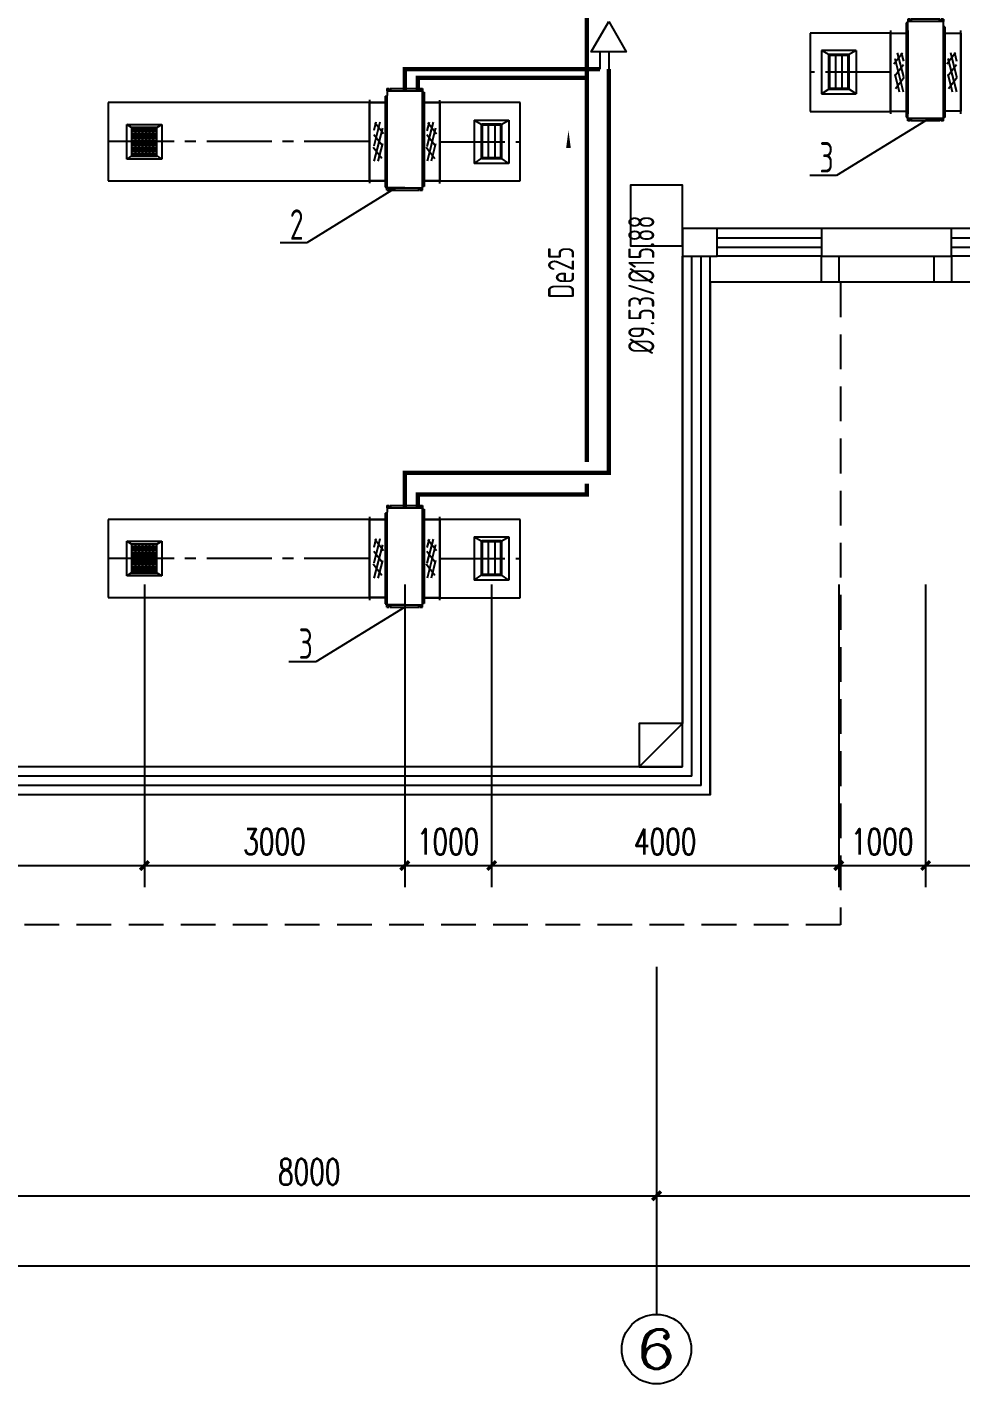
# Model space of a CAD drawing. Extents: x 1738143 to 1822243, y -608375 to -303375.
# Drawn here: x 1782482 to 1793238, y -473947 to -458325 of the extents above; entities that cross this region are included whole.
import ezdxf
from ezdxf.enums import TextEntityAlignment as Align

# ---------------------------------------------------------------- set-up
doc = ezdxf.new("R2010")
doc.units = 0
doc.header["$LTSCALE"] = 1000
doc.header["$MEASUREMENT"] = 0
doc.linetypes.add('_DASH', pattern=[0.6, 0.4, -0.2])
doc.linetypes.add('CENTER2', pattern=[1.125, 0.75, -0.125, 0.125, -0.125])
for name, color, linetype in [('AXIS', 3, 'Continuous'), ('AXIS_TEXT', 7, 'Continuous'), ('COLUMN', 9, 'Continuous'), ('CURTWALL', 4, 'Continuous'), ('DIM-空冷凝水', 3, 'Continuous'), ('DUCT-排风风口', 7, 'Continuous'), ('DUCT-送风中心线', 5, 'CENTER2'), ('DUCT-送风法兰', 2, 'Continuous'), ('DUCT-送风管', 4, 'Continuous'), ('DUCT-送风管端线', 2, 'Continuous'), ('DUCT-送风阀门', 7, 'Continuous'), ('PIPE-空冷凝水', 150, 'CENTER2'), ('PUB_DIM', 3, 'Continuous'), ('TH_DIM', 3, 'Continuous'), ('TH_TEXT', 7, 'Continuous'), ('VRV-EQUIP', 7, 'Continuous'), ('VRV-PIPE', 1, 'Continuous'), ('VRV-配件', 1, 'Continuous'), ('WALL', 9, 'Continuous'), ('WINDOW', 4, 'Continuous'), ('采暖', 7, 'Continuous')]:
    doc.layers.add(name, color=color, linetype=linetype)
doc.styles.add('_TCH_AXIS', font='COMPLEX', dxfattribs={"bigfont": 'GBCBIG'})
doc.styles.add('_TCH_DIM_T3', font='SIMPLEX', dxfattribs={"width": 0.705882, "bigfont": 'GBCBIG'})
doc.styles.add('COMPLEX', font='COMPLEX')
doc.styles.add('TSSD_Rein', font='Tssdeng.shx', dxfattribs={"width": 0.7, "bigfont": 'hztxt.shx'})
doc.dimstyles.new('_TCH_ARCH&&100', dxfattribs={"dimtxt": 297.5, "dimasz": 100, "dimexe": 250, "dimexo": 300, "dimgap": 126.25, "dimtad": 1, "dimdec": 0, "dimzin": 0, "dimdsep": 46, "dimtxsty": '_TCH_DIM_T3', "dimblk": 'ARCHTICK', "dimcen": 0.09, "dimclrt": 7, "dimazin": 2, "dimtfac": 1, "dimtdec": 0, "dimtix": 1, "dimtmove": 2, "dimatfit": 3, "dimfxl": 30, "dimtolj": 1, "dimtzin": 0, "dimarcsym": 0})

# ---------------------------------------------------------------- blocks, each defined once
blk = doc.blocks.new('_ArchTick')
at = {"color": 0, "linetype": 'ByBlock', "const_width": 0.4}
blk.add_lwpolyline([(-0.5, -0.5), (0.5, 0.5)], dxfattribs=at)
blk = doc.blocks.new('*D88')
at = {"layer": 'Defpoints', "color": 0, "transparency": 16777216}
for p in [(-8300, -6861), (-300, -6861), (-300, -7878)]:
    blk.add_point(p, dxfattribs=at)
at = {"layer": 'PUB_DIM', "color": 0, "lineweight": -2, "transparency": 16777216}
for p, q in [((-8300, -7161), (-8300, -8128)), ((-300, -7161), (-300, -8128)), ((-8300, -7878), (-300, -7878))]:
    blk.add_line(p, q, dxfattribs=at)
at = {"layer": 'PUB_DIM', "color": 0, "lineweight": -2, "transparency": 16777216, "xscale": 100, "yscale": 100, "zscale": 100, "rotation": 180}
blk.add_blockref('_ArchTick', (-8300, -7878), dxfattribs=at)
at = {"layer": 'PUB_DIM', "color": 0, "lineweight": -2, "transparency": 16777216, "xscale": 100, "yscale": 100, "zscale": 100}
blk.add_blockref('_ArchTick', (-300, -7878), dxfattribs=at)
at = {"layer": 'PUB_DIM', "color": 7, "transparency": 16777216, "insert": (-4300, -7603), "char_height": 297.5, "attachment_point": 5, "style": '_TCH_DIM_T3'}
blk.add_mtext('\\A1;8000', dxfattribs=at)
blk = doc.blocks.new('*D89')
at = {"layer": 'Defpoints', "color": 0, "transparency": 16777216}
for p in [(-300, -6861), (7700, -6861), (7700, -7878)]:
    blk.add_point(p, dxfattribs=at)
at = {"layer": 'PUB_DIM', "color": 0, "lineweight": -2, "transparency": 16777216}
for p, q in [((-300, -7161), (-300, -8128)), ((7700, -7161), (7700, -8128)), ((-300, -7878), (7700, -7878))]:
    blk.add_line(p, q, dxfattribs=at)
at = {"layer": 'PUB_DIM', "color": 0, "lineweight": -2, "transparency": 16777216, "xscale": 100, "yscale": 100, "zscale": 100, "rotation": 180}
blk.add_blockref('_ArchTick', (-300, -7878), dxfattribs=at)
at = {"layer": 'PUB_DIM', "color": 0, "lineweight": -2, "transparency": 16777216, "xscale": 100, "yscale": 100, "zscale": 100}
blk.add_blockref('_ArchTick', (7700, -7878), dxfattribs=at)
at = {"layer": 'PUB_DIM', "color": 7, "transparency": 16777216, "insert": (3700, -7603), "char_height": 297.5, "attachment_point": 5, "style": '_TCH_DIM_T3'}
blk.add_mtext('\\A1;8000', dxfattribs=at)
blk = doc.blocks.new('*D92')
at = {"layer": 'Defpoints', "color": 0, "transparency": 16777216}
for p in [(-40720, -7643), (16120, -7643), (16120, -8685)]:
    blk.add_point(p, dxfattribs=at)
at = {"layer": 'PUB_DIM', "color": 0, "lineweight": -2, "transparency": 16777216}
for p, q in [((-40720, -7943), (-40720, -8935)), ((16120, -7943), (16120, -8935)), ((-40720, -8685), (16120, -8685))]:
    blk.add_line(p, q, dxfattribs=at)
at = {"layer": 'PUB_DIM', "color": 0, "lineweight": -2, "transparency": 16777216, "xscale": 100, "yscale": 100, "zscale": 100, "rotation": 180}
blk.add_blockref('_ArchTick', (-40720, -8685), dxfattribs=at)
at = {"layer": 'PUB_DIM', "color": 0, "lineweight": -2, "transparency": 16777216, "xscale": 100, "yscale": 100, "zscale": 100}
blk.add_blockref('_ArchTick', (16120, -8685), dxfattribs=at)
at = {"layer": 'PUB_DIM', "color": 7, "transparency": 16777216, "insert": (-12300, -8410), "char_height": 297.5, "attachment_point": 5, "style": '_TCH_DIM_T3'}
blk.add_mtext('\\A1;56840', dxfattribs=at)
blk = doc.blocks.new('*D235')
at = {"layer": 'Defpoints', "color": 0, "transparency": 16777216}
for p in [(-8300, -6861), (-300, -6861), (-300, -7878)]:
    blk.add_point(p, dxfattribs=at)
at = {"layer": 'PUB_DIM', "color": 0, "lineweight": -2, "transparency": 16777216}
for p, q in [((-8300, -7161), (-8300, -8128)), ((-300, -7161), (-300, -8128)), ((-8300, -7878), (-300, -7878))]:
    blk.add_line(p, q, dxfattribs=at)
at = {"layer": 'PUB_DIM', "color": 0, "lineweight": -2, "transparency": 16777216, "xscale": 100, "yscale": 100, "zscale": 100, "rotation": 180}
blk.add_blockref('_ArchTick', (-8300, -7878), dxfattribs=at)
at = {"layer": 'PUB_DIM', "color": 0, "lineweight": -2, "transparency": 16777216, "xscale": 100, "yscale": 100, "zscale": 100}
blk.add_blockref('_ArchTick', (-300, -7878), dxfattribs=at)
at = {"layer": 'PUB_DIM', "color": 7, "transparency": 16777216, "insert": (-4300, -7603), "char_height": 297.5, "attachment_point": 5, "style": '_TCH_DIM_T3'}
blk.add_mtext('\\A1;8000', dxfattribs=at)
blk = doc.blocks.new('*D236')
at = {"layer": 'Defpoints', "color": 0, "transparency": 16777216}
for p in [(-300, -6861), (7700, -6861), (7700, -7878)]:
    blk.add_point(p, dxfattribs=at)
at = {"layer": 'PUB_DIM', "color": 0, "lineweight": -2, "transparency": 16777216}
for p, q in [((-300, -7161), (-300, -8128)), ((7700, -7161), (7700, -8128)), ((-300, -7878), (7700, -7878))]:
    blk.add_line(p, q, dxfattribs=at)
at = {"layer": 'PUB_DIM', "color": 0, "lineweight": -2, "transparency": 16777216, "xscale": 100, "yscale": 100, "zscale": 100, "rotation": 180}
blk.add_blockref('_ArchTick', (-300, -7878), dxfattribs=at)
at = {"layer": 'PUB_DIM', "color": 0, "lineweight": -2, "transparency": 16777216, "xscale": 100, "yscale": 100, "zscale": 100}
blk.add_blockref('_ArchTick', (7700, -7878), dxfattribs=at)
at = {"layer": 'PUB_DIM', "color": 7, "transparency": 16777216, "insert": (3700, -7603), "char_height": 297.5, "attachment_point": 5, "style": '_TCH_DIM_T3'}
blk.add_mtext('\\A1;8000', dxfattribs=at)
blk = doc.blocks.new('*D239')
at = {"layer": 'Defpoints', "color": 0, "transparency": 16777216}
for p in [(-40720, -7643), (16120, -7643), (16120, -8685)]:
    blk.add_point(p, dxfattribs=at)
at = {"layer": 'PUB_DIM', "color": 0, "lineweight": -2, "transparency": 16777216}
for p, q in [((-40720, -7943), (-40720, -8935)), ((16120, -7943), (16120, -8935)), ((-40720, -8685), (16120, -8685))]:
    blk.add_line(p, q, dxfattribs=at)
at = {"layer": 'PUB_DIM', "color": 0, "lineweight": -2, "transparency": 16777216, "xscale": 100, "yscale": 100, "zscale": 100, "rotation": 180}
blk.add_blockref('_ArchTick', (-40720, -8685), dxfattribs=at)
at = {"layer": 'PUB_DIM', "color": 0, "lineweight": -2, "transparency": 16777216, "xscale": 100, "yscale": 100, "zscale": 100}
blk.add_blockref('_ArchTick', (16120, -8685), dxfattribs=at)
at = {"layer": 'PUB_DIM', "color": 7, "transparency": 16777216, "insert": (-12300, -8410), "char_height": 297.5, "attachment_point": 5, "style": '_TCH_DIM_T3'}
blk.add_mtext('\\A1;56840', dxfattribs=at)
blk = doc.blocks.new('*D382')
at = {"layer": 'Defpoints', "color": 0, "transparency": 16777216}
for p in [(-8300, -6861), (-300, -6861), (-300, -7878)]:
    blk.add_point(p, dxfattribs=at)
at = {"layer": 'PUB_DIM', "color": 0, "lineweight": -2, "transparency": 16777216}
for p, q in [((-8300, -7161), (-8300, -8128)), ((-300, -7161), (-300, -8128)), ((-8300, -7878), (-300, -7878))]:
    blk.add_line(p, q, dxfattribs=at)
at = {"layer": 'PUB_DIM', "color": 0, "lineweight": -2, "transparency": 16777216, "xscale": 100, "yscale": 100, "zscale": 100, "rotation": 180}
blk.add_blockref('_ArchTick', (-8300, -7878), dxfattribs=at)
at = {"layer": 'PUB_DIM', "color": 0, "lineweight": -2, "transparency": 16777216, "xscale": 100, "yscale": 100, "zscale": 100}
blk.add_blockref('_ArchTick', (-300, -7878), dxfattribs=at)
at = {"layer": 'PUB_DIM', "color": 7, "transparency": 16777216, "insert": (-4300, -7603), "char_height": 297.5, "attachment_point": 5, "style": '_TCH_DIM_T3'}
blk.add_mtext('\\A1;8000', dxfattribs=at)
blk = doc.blocks.new('*D383')
at = {"layer": 'Defpoints', "color": 0, "transparency": 16777216}
for p in [(-300, -6861), (7700, -6861), (7700, -7878)]:
    blk.add_point(p, dxfattribs=at)
at = {"layer": 'PUB_DIM', "color": 0, "lineweight": -2, "transparency": 16777216}
for p, q in [((-300, -7161), (-300, -8128)), ((7700, -7161), (7700, -8128)), ((-300, -7878), (7700, -7878))]:
    blk.add_line(p, q, dxfattribs=at)
at = {"layer": 'PUB_DIM', "color": 0, "lineweight": -2, "transparency": 16777216, "xscale": 100, "yscale": 100, "zscale": 100, "rotation": 180}
blk.add_blockref('_ArchTick', (-300, -7878), dxfattribs=at)
at = {"layer": 'PUB_DIM', "color": 0, "lineweight": -2, "transparency": 16777216, "xscale": 100, "yscale": 100, "zscale": 100}
blk.add_blockref('_ArchTick', (7700, -7878), dxfattribs=at)
at = {"layer": 'PUB_DIM', "color": 7, "transparency": 16777216, "insert": (3700, -7603), "char_height": 297.5, "attachment_point": 5, "style": '_TCH_DIM_T3'}
blk.add_mtext('\\A1;8000', dxfattribs=at)
blk = doc.blocks.new('*D386')
at = {"layer": 'Defpoints', "color": 0, "transparency": 16777216}
for p in [(-40720, -7643), (16120, -7643), (16120, -8685)]:
    blk.add_point(p, dxfattribs=at)
at = {"layer": 'PUB_DIM', "color": 0, "lineweight": -2, "transparency": 16777216}
for p, q in [((-40720, -7943), (-40720, -8935)), ((16120, -7943), (16120, -8935)), ((-40720, -8685), (16120, -8685))]:
    blk.add_line(p, q, dxfattribs=at)
at = {"layer": 'PUB_DIM', "color": 0, "lineweight": -2, "transparency": 16777216, "xscale": 100, "yscale": 100, "zscale": 100, "rotation": 180}
blk.add_blockref('_ArchTick', (-40720, -8685), dxfattribs=at)
at = {"layer": 'PUB_DIM', "color": 0, "lineweight": -2, "transparency": 16777216, "xscale": 100, "yscale": 100, "zscale": 100}
blk.add_blockref('_ArchTick', (16120, -8685), dxfattribs=at)
at = {"layer": 'PUB_DIM', "color": 7, "transparency": 16777216, "insert": (-12300, -8410), "char_height": 297.5, "attachment_point": 5, "style": '_TCH_DIM_T3'}
blk.add_mtext('\\A1;56840', dxfattribs=at)
blk = doc.blocks.new('_FZHK')
blk.add_lwpolyline([(-0.5, -0.5), (0.5, -0.5), (0.5, 0.5), (-0.5, 0.5)], close=True)
blk = doc.blocks.new('$WINLIB2D$00000001')
at = {"color": 0}
for points in [[(-0.5, 0.5), (-0.5, -0.5)], [(-0.5, 0.5), (0.5, 0.5)], [(0.5, -0.5), (0.5, 0.5)], [(0.5, 0.167), (-0.5, 0.167)], [(0.5, -0.167), (-0.5, -0.167)], [(-0.5, -0.5), (0.5, -0.5)]]:
    blk.add_lwpolyline(points, dxfattribs=at)
blk = doc.blocks.new('*D540')
at = {"layer": 'Defpoints', "color": 0, "transparency": 16777216}
for p in [(-8300, -6861), (-300, -6861), (-300, -7878)]:
    blk.add_point(p, dxfattribs=at)
at = {"layer": 'PUB_DIM', "color": 0, "lineweight": -2, "transparency": 16777216}
for p, q in [((-8300, -7161), (-8300, -8128)), ((-300, -7161), (-300, -8128)), ((-8300, -7878), (-300, -7878))]:
    blk.add_line(p, q, dxfattribs=at)
at = {"layer": 'PUB_DIM', "color": 0, "lineweight": -2, "transparency": 16777216, "xscale": 100, "yscale": 100, "zscale": 100, "rotation": 180}
blk.add_blockref('_ArchTick', (-8300, -7878), dxfattribs=at)
at = {"layer": 'PUB_DIM', "color": 0, "lineweight": -2, "transparency": 16777216, "xscale": 100, "yscale": 100, "zscale": 100}
blk.add_blockref('_ArchTick', (-300, -7878), dxfattribs=at)
at = {"layer": 'PUB_DIM', "color": 7, "transparency": 16777216, "insert": (-4300, -7603), "char_height": 297.5, "attachment_point": 5, "style": '_TCH_DIM_T3'}
blk.add_mtext('\\A1;8000', dxfattribs=at)
blk = doc.blocks.new('*D541')
at = {"layer": 'Defpoints', "color": 0, "transparency": 16777216}
for p in [(-300, -6861), (7700, -6861), (7700, -7878)]:
    blk.add_point(p, dxfattribs=at)
at = {"layer": 'PUB_DIM', "color": 0, "lineweight": -2, "transparency": 16777216}
for p, q in [((-300, -7161), (-300, -8128)), ((7700, -7161), (7700, -8128)), ((-300, -7878), (7700, -7878))]:
    blk.add_line(p, q, dxfattribs=at)
at = {"layer": 'PUB_DIM', "color": 0, "lineweight": -2, "transparency": 16777216, "xscale": 100, "yscale": 100, "zscale": 100, "rotation": 180}
blk.add_blockref('_ArchTick', (-300, -7878), dxfattribs=at)
at = {"layer": 'PUB_DIM', "color": 0, "lineweight": -2, "transparency": 16777216, "xscale": 100, "yscale": 100, "zscale": 100}
blk.add_blockref('_ArchTick', (7700, -7878), dxfattribs=at)
at = {"layer": 'PUB_DIM', "color": 7, "transparency": 16777216, "insert": (3700, -7603), "char_height": 297.5, "attachment_point": 5, "style": '_TCH_DIM_T3'}
blk.add_mtext('\\A1;8000', dxfattribs=at)
blk = doc.blocks.new('*D544')
at = {"layer": 'Defpoints', "color": 0, "transparency": 16777216}
for p in [(-40720, -7643), (16120, -7643), (16120, -8685)]:
    blk.add_point(p, dxfattribs=at)
at = {"layer": 'PUB_DIM', "color": 0, "lineweight": -2, "transparency": 16777216}
for p, q in [((-40720, -7943), (-40720, -8935)), ((16120, -7943), (16120, -8935)), ((-40720, -8685), (16120, -8685))]:
    blk.add_line(p, q, dxfattribs=at)
at = {"layer": 'PUB_DIM', "color": 0, "lineweight": -2, "transparency": 16777216, "xscale": 100, "yscale": 100, "zscale": 100, "rotation": 180}
blk.add_blockref('_ArchTick', (-40720, -8685), dxfattribs=at)
at = {"layer": 'PUB_DIM', "color": 0, "lineweight": -2, "transparency": 16777216, "xscale": 100, "yscale": 100, "zscale": 100}
blk.add_blockref('_ArchTick', (16120, -8685), dxfattribs=at)
at = {"layer": 'PUB_DIM', "color": 7, "transparency": 16777216, "insert": (-12300, -8410), "char_height": 297.5, "attachment_point": 5, "style": '_TCH_DIM_T3'}
blk.add_mtext('\\A1;56840', dxfattribs=at)
blk = doc.blocks.new('_AXISO')
blk.add_circle((0, 0), 0.5)
at = {"layer": 'AXIS_TEXT', "style": 'COMPLEX', "width": 1.041667}
blk.add_attdef('A', text='', height=0.56, dxfattribs=at).set_placement((-0.25, -0.28), (0.25, -0.28), align=Align.FIT)
blk = doc.blocks.new('*D814')
at = {"layer": 'Defpoints', "color": 0, "transparency": 16777216}
for p in [(1779832, -464443), (1783832, -464443), (1783832, -467979)]:
    blk.add_point(p, dxfattribs=at)
at = {"layer": 'TH_DIM', "color": 0, "lineweight": -2, "transparency": 16777216}
for p, q in [((1779832, -464743), (1779832, -468229)), ((1783832, -464743), (1783832, -468229)), ((1779832, -467979), (1783832, -467979))]:
    blk.add_line(p, q, dxfattribs=at)
at = {"layer": 'TH_DIM', "color": 0, "lineweight": -2, "transparency": 16777216, "xscale": 100, "yscale": 100, "zscale": 100, "rotation": 180}
blk.add_blockref('_ArchTick', (1779832, -467979), dxfattribs=at)
at = {"layer": 'TH_DIM', "color": 0, "lineweight": -2, "transparency": 16777216, "xscale": 100, "yscale": 100, "zscale": 100}
blk.add_blockref('_ArchTick', (1783832, -467979), dxfattribs=at)
at = {"layer": 'TH_DIM', "color": 7, "transparency": 16777216, "insert": (1781832, -467704), "char_height": 297.5, "attachment_point": 5, "style": '_TCH_DIM_T3'}
blk.add_mtext('\\A1;4000', dxfattribs=at)
blk = doc.blocks.new('*D815')
at = {"layer": 'Defpoints', "color": 0, "transparency": 16777216}
for p in [(1783832, -464443), (1786831, -464443), (1786831, -467979)]:
    blk.add_point(p, dxfattribs=at)
at = {"layer": 'TH_DIM', "color": 0, "lineweight": -2, "transparency": 16777216}
for p, q in [((1783832, -464743), (1783832, -468229)), ((1786831, -464743), (1786831, -468229)), ((1783832, -467979), (1786831, -467979))]:
    blk.add_line(p, q, dxfattribs=at)
at = {"layer": 'TH_DIM', "color": 0, "lineweight": -2, "transparency": 16777216, "xscale": 100, "yscale": 100, "zscale": 100, "rotation": 180}
blk.add_blockref('_ArchTick', (1783832, -467979), dxfattribs=at)
at = {"layer": 'TH_DIM', "color": 0, "lineweight": -2, "transparency": 16777216, "xscale": 100, "yscale": 100, "zscale": 100}
blk.add_blockref('_ArchTick', (1786831, -467979), dxfattribs=at)
at = {"layer": 'TH_DIM', "color": 7, "transparency": 16777216, "insert": (1785331, -467704), "char_height": 297.5, "attachment_point": 5, "style": '_TCH_DIM_T3'}
blk.add_mtext('\\A1;3000', dxfattribs=at)
blk = doc.blocks.new('*D816')
at = {"layer": 'Defpoints', "color": 0, "transparency": 16777216}
for p in [(1786831, -464443), (1787832, -464443), (1787832, -467979)]:
    blk.add_point(p, dxfattribs=at)
at = {"layer": 'TH_DIM', "color": 0, "lineweight": -2, "transparency": 16777216}
for p, q in [((1786831, -464743), (1786831, -468229)), ((1787832, -464743), (1787832, -468229)), ((1786831, -467979), (1787832, -467979))]:
    blk.add_line(p, q, dxfattribs=at)
at = {"layer": 'TH_DIM', "color": 0, "lineweight": -2, "transparency": 16777216, "xscale": 100, "yscale": 100, "zscale": 100, "rotation": 180}
blk.add_blockref('_ArchTick', (1786831, -467979), dxfattribs=at)
at = {"layer": 'TH_DIM', "color": 0, "lineweight": -2, "transparency": 16777216, "xscale": 100, "yscale": 100, "zscale": 100}
blk.add_blockref('_ArchTick', (1787832, -467979), dxfattribs=at)
at = {"layer": 'TH_DIM', "color": 7, "transparency": 16777216, "insert": (1787331, -467704), "char_height": 297.5, "attachment_point": 5, "style": '_TCH_DIM_T3'}
blk.add_mtext('\\A1;1000', dxfattribs=at)
blk = doc.blocks.new('*D817')
at = {"layer": 'Defpoints', "color": 0, "transparency": 16777216}
for p in [(1787832, -464443), (1791832, -464443), (1791832, -467979)]:
    blk.add_point(p, dxfattribs=at)
at = {"layer": 'TH_DIM', "color": 0, "lineweight": -2, "transparency": 16777216}
for p, q in [((1787832, -464743), (1787832, -468229)), ((1791832, -464743), (1791832, -468229)), ((1787832, -467979), (1791832, -467979))]:
    blk.add_line(p, q, dxfattribs=at)
at = {"layer": 'TH_DIM', "color": 0, "lineweight": -2, "transparency": 16777216, "xscale": 100, "yscale": 100, "zscale": 100, "rotation": 180}
blk.add_blockref('_ArchTick', (1787832, -467979), dxfattribs=at)
at = {"layer": 'TH_DIM', "color": 0, "lineweight": -2, "transparency": 16777216, "xscale": 100, "yscale": 100, "zscale": 100}
blk.add_blockref('_ArchTick', (1791832, -467979), dxfattribs=at)
at = {"layer": 'TH_DIM', "color": 7, "transparency": 16777216, "insert": (1789832, -467704), "char_height": 297.5, "attachment_point": 5, "style": '_TCH_DIM_T3'}
blk.add_mtext('\\A1;4000', dxfattribs=at)
blk = doc.blocks.new('*D818')
at = {"layer": 'Defpoints', "color": 0, "transparency": 16777216}
for p in [(1791832, -464443), (1792832, -464443), (1792832, -467979)]:
    blk.add_point(p, dxfattribs=at)
at = {"layer": 'TH_DIM', "color": 0, "lineweight": -2, "transparency": 16777216}
for p, q in [((1791832, -464743), (1791832, -468229)), ((1792832, -464743), (1792832, -468229)), ((1791832, -467979), (1792832, -467979))]:
    blk.add_line(p, q, dxfattribs=at)
at = {"layer": 'TH_DIM', "color": 0, "lineweight": -2, "transparency": 16777216, "xscale": 100, "yscale": 100, "zscale": 100, "rotation": 180}
blk.add_blockref('_ArchTick', (1791832, -467979), dxfattribs=at)
at = {"layer": 'TH_DIM', "color": 0, "lineweight": -2, "transparency": 16777216, "xscale": 100, "yscale": 100, "zscale": 100}
blk.add_blockref('_ArchTick', (1792832, -467979), dxfattribs=at)
at = {"layer": 'TH_DIM', "color": 7, "transparency": 16777216, "insert": (1792332, -467704), "char_height": 297.5, "attachment_point": 5, "style": '_TCH_DIM_T3'}
blk.add_mtext('\\A1;1000', dxfattribs=at)
blk = doc.blocks.new('*D819')
at = {"layer": 'Defpoints', "color": 0, "transparency": 16777216}
for p in [(1792832, -464443), (1795832, -464443), (1795832, -467979)]:
    blk.add_point(p, dxfattribs=at)
at = {"layer": 'TH_DIM', "color": 0, "lineweight": -2, "transparency": 16777216}
for p, q in [((1792832, -464743), (1792832, -468229)), ((1795832, -464743), (1795832, -468229)), ((1792832, -467979), (1795832, -467979))]:
    blk.add_line(p, q, dxfattribs=at)
at = {"layer": 'TH_DIM', "color": 0, "lineweight": -2, "transparency": 16777216, "xscale": 100, "yscale": 100, "zscale": 100, "rotation": 180}
blk.add_blockref('_ArchTick', (1792832, -467979), dxfattribs=at)
at = {"layer": 'TH_DIM', "color": 0, "lineweight": -2, "transparency": 16777216, "xscale": 100, "yscale": 100, "zscale": 100}
blk.add_blockref('_ArchTick', (1795832, -467979), dxfattribs=at)
at = {"layer": 'TH_DIM', "color": 7, "transparency": 16777216, "insert": (1794332, -467704), "char_height": 297.5, "attachment_point": 5, "style": '_TCH_DIM_T3'}
blk.add_mtext('\\A1;3000', dxfattribs=at)
blk = doc.blocks.new('$风口$00000108')
for p, q in [((-250, 135), (-190, 75)), ((-250, -135), (-250, 135)), ((250, 135), (200, 75)), ((250, 135), (250, -135)), ((200, 25), (-190, 25)), ((-250, -135), (-190, -75)), ((200, -25), (-190, -25)), ((200, -75), (250, -135)), ((250, -135), (-250, -135))]:
    blk.add_line(p, q)
at = {"linetype": 'Continuous'}
blk.add_line((250, 135), (-250, 135), dxfattribs=at)
at = {"lineweight": 40}
for p, q in [((-190, 75), (200, 75)), ((-190, -75), (-190, 75)), ((200, 75), (200, -75)), ((-190, -75), (200, -75))]:
    blk.add_line(p, q, dxfattribs=at)
blk = doc.blocks.new('$风口$00000138')
for p, q in [((-195, 130), (195, 130)), ((-195, -130), (-195, 130)), ((-160, 95), (-195, 130)), ((160, 95), (195, 130)), ((195, 130), (195, -130)), ((160, 95), (-160, 95)), ((160, -95), (160, 95)), ((-160, -95), (-195, -130)), ((-160, -95), (160, -95)), ((160, -95), (195, -130)), ((195, -130), (-195, -130))]:
    blk.add_line(p, q)
at = {"lineweight": 40}
blk.add_line((-160, 95), (-160, -95), dxfattribs=at)
at = {"lineweight": -3}
for p, q in [((-140, 68.5), (-160, 68.5)), ((-160, 64), (-140, 64)), ((-140, 42), (-160, 42)), ((-160, 37.5), (-140, 37.5)), ((-140, 15.5), (-160, 15.5)), ((-160, 11), (-140, 11)), ((-140, -95), (-140, 95)), ((-135, 95), (-135, -95)), ((-115, 68.5), (-135, 68.5)), ((-135, 64), (-115, 64)), ((-115, 42), (-135, 42)), ((-135, 37.5), (-115, 37.5)), ((-115, 15.5), (-135, 15.5)), ((-135, 11), (-115, 11)), ((-115, -95), (-115, 95)), ((-110, 95), (-110, -95)), ((-90, 68.5), (-110, 68.5)), ((-110, 64), (-90, 64)), ((-90, 42), (-110, 42)), ((-110, 37.5), (-90, 37.5)), ((-90, 15.5), (-110, 15.5)), ((-110, 11), (-90, 11)), ((-90, -95), (-90, 95)), ((-85, 95), (-85, -95)), ((-65, 68.5), (-85, 68.5)), ((-85, 64), (-65, 64)), ((-65, 42), (-85, 42)), ((-85, 37.5), (-65, 37.5)), ((-65, 15.5), (-85, 15.5)), ((-85, 11), (-65, 11)), ((-65, -95), (-65, 95)), ((-60, 95), (-60, -95)), ((-40, 68.5), (-60, 68.5)), ((-60, 64), (-40, 64)), ((-40, 42), (-60, 42)), ((-60, 37.5), (-40, 37.5)), ((-40, 15.5), (-60, 15.5)), ((-60, 11), (-40, 11)), ((-40, -95), (-40, 95)), ((-35, 95), (-35, -95)), ((-15, 68.5), (-35, 68.5)), ((-35, 64), (-15, 64)), ((-15, 42), (-35, 42)), ((-35, 37.5), (-15, 37.5)), ((-15, 15.5), (-35, 15.5)), ((-35, 11), (-15, 11)), ((-15, -95), (-15, 95)), ((-10, 95), (-10, -95)), ((10, 68.5), (-10, 68.5)), ((-10, 64), (10, 64)), ((10, 42), (-10, 42)), ((-10, 37.5), (10, 37.5)), ((10, 15.5), (-10, 15.5)), ((-10, 11), (10, 11)), ((10, -95), (10, 95)), ((15, 95), (15, -95)), ((35, 68.5), (15, 68.5)), ((15, 64), (35, 64)), ((35, 42), (15, 42)), ((15, 37.5), (35, 37.5)), ((35, 15.5), (15, 15.5)), ((15, 11), (35, 11)), ((35, -95), (35, 95)), ((40, 95), (40, -95)), ((60, 68.5), (40, 68.5)), ((40, 64), (60, 64)), ((60, 42), (40, 42)), ((40, 37.5), (60, 37.5)), ((60, 15.5), (40, 15.5)), ((40, 11), (60, 11)), ((60, -95), (60, 95)), ((65, 95), (65, -95)), ((85, 68.5), (65, 68.5)), ((65, 64), (85, 64)), ((85, 42), (65, 42)), ((65, 37.5), (85, 37.5)), ((85, 15.5), (65, 15.5)), ((65, 11), (85, 11)), ((85, -95), (85, 95)), ((90, 95), (90, -95)), ((110, 68.5), (90, 68.5)), ((90, 64), (110, 64)), ((110, 42), (90, 42)), ((90, 37.5), (110, 37.5)), ((110, 15.5), (90, 15.5)), ((90, 11), (110, 11)), ((110, -95), (110, 95)), ((115, 95), (115, -95)), ((135, 68.5), (115, 68.5)), ((115, 64), (135, 64)), ((135, 42), (115, 42)), ((115, 37.5), (135, 37.5)), ((135, 15.5), (115, 15.5)), ((115, 11), (135, 11)), ((135, -95), (135, 95)), ((140, 95), (140, -95)), ((160, 68.5), (140, 68.5)), ((140, 64), (160, 64)), ((160, 42), (140, 42)), ((140, 37.5), (160, 37.5)), ((160, 15.5), (140, 15.5)), ((140, 11), (160, 11)), ((-140, -11), (-160, -11)), ((-160, -15.5), (-140, -15.5)), ((-140, -37.5), (-160, -37.5)), ((-160, -42), (-140, -42)), ((-140, -64), (-160, -64)), ((-160, -68.5), (-140, -68.5)), ((-115, -11), (-135, -11)), ((-135, -15.5), (-115, -15.5)), ((-115, -37.5), (-135, -37.5)), ((-135, -42), (-115, -42)), ((-115, -64), (-135, -64)), ((-135, -68.5), (-115, -68.5)), ((-90, -11), (-110, -11)), ((-110, -15.5), (-90, -15.5)), ((-90, -37.5), (-110, -37.5)), ((-110, -42), (-90, -42)), ((-90, -64), (-110, -64)), ((-110, -68.5), (-90, -68.5)), ((-65, -11), (-85, -11)), ((-85, -15.5), (-65, -15.5)), ((-65, -37.5), (-85, -37.5)), ((-85, -42), (-65, -42)), ((-65, -64), (-85, -64)), ((-85, -68.5), (-65, -68.5)), ((-40, -11), (-60, -11)), ((-60, -15.5), (-40, -15.5)), ((-40, -37.5), (-60, -37.5)), ((-60, -42), (-40, -42)), ((-40, -64), (-60, -64)), ((-60, -68.5), (-40, -68.5)), ((-15, -11), (-35, -11)), ((-35, -15.5), (-15, -15.5)), ((-15, -37.5), (-35, -37.5)), ((-35, -42), (-15, -42)), ((-15, -64), (-35, -64)), ((-35, -68.5), (-15, -68.5)), ((10, -11), (-10, -11)), ((-10, -15.5), (10, -15.5)), ((10, -37.5), (-10, -37.5)), ((-10, -42), (10, -42)), ((10, -64), (-10, -64)), ((-10, -68.5), (10, -68.5)), ((35, -11), (15, -11)), ((15, -15.5), (35, -15.5)), ((35, -37.5), (15, -37.5)), ((15, -42), (35, -42)), ((35, -64), (15, -64)), ((15, -68.5), (35, -68.5)), ((60, -11), (40, -11)), ((40, -15.5), (60, -15.5)), ((60, -37.5), (40, -37.5)), ((40, -42), (60, -42)), ((60, -64), (40, -64)), ((40, -68.5), (60, -68.5)), ((85, -11), (65, -11)), ((65, -15.5), (85, -15.5)), ((85, -37.5), (65, -37.5)), ((65, -42), (85, -42)), ((85, -64), (65, -64)), ((65, -68.5), (85, -68.5)), ((110, -11), (90, -11)), ((90, -15.5), (110, -15.5)), ((110, -37.5), (90, -37.5)), ((90, -42), (110, -42)), ((110, -64), (90, -64)), ((90, -68.5), (110, -68.5)), ((135, -11), (115, -11)), ((115, -15.5), (135, -15.5)), ((135, -37.5), (115, -37.5)), ((115, -42), (135, -42)), ((135, -64), (115, -64)), ((115, -68.5), (135, -68.5)), ((160, -11), (140, -11)), ((140, -15.5), (160, -15.5)), ((160, -37.5), (140, -37.5)), ((140, -42), (160, -42)), ((160, -64), (140, -64)), ((140, -68.5), (160, -68.5))]:
    blk.add_line(p, q, dxfattribs=at)
blk = doc.blocks.new('$VRV_海信日立$00000013')
for p, q in [((-450, 135), (-430, 135)), ((-450, 135), (-450, 118.25)), ((-443.5, 118.25), (-450, 118.25)), ((-443.5, 111.75), (-450, 111.75)), ((-450, 111.75), (-450, -111.75)), ((-443.5, 118.25), (-443.5, 121.5)), ((-443.5, 108.5), (-443.5, 111.75)), ((-436.5, 121.5), (-436.5, 108.5)), ((-430, 135), (-430, -135)), ((-429.6, 134.6), (-430, 134.6)), ((-430, -0.5), (-430, 134.6)), ((-429.6, 135), (-429.6, 134.6)), ((-429.6, 135), (389, 135)), ((-429, 135.5), (-429, 135)), ((389, 135.5), (-429, 135.5)), ((389, 135), (-429, 135)), ((382, 147.5), (-422, 147.5)), ((-422, 147.5), (-422, 135.5)), ((375, 135.5), (375, 135)), ((382, 147.5), (382, 135.5)), ((389, 135.5), (389, 135)), ((389, 134.6), (389, 135)), ((430, 134.6), (389, 134.6)), ((430, 134.6), (429.6, 134.6)), ((430, 135), (430, -135)), ((450, 135), (430, 135)), ((430, 134.6), (430, -6.5)), ((436.5, 121.5), (436.5, 108.5)), ((443.5, 118.25), (443.5, 121.5)), ((443.5, 118.25), (450, 118.25)), ((443.5, 111.75), (450, 111.75)), ((443.5, 108.5), (443.5, 111.75)), ((450, 135), (450, 118.25)), ((450, 111.75), (450, -111.75)), ((430, -46.617211), (430, -74.743728)), ((430, -84.256272), (430, -135)), ((-443.5, -111.75), (-450, -111.75)), ((-450, -118.25), (-450, -135)), ((-443.5, -118.25), (-450, -118.25)), ((-450, -135), (-430, -135)), ((-443.5, -108.5), (-443.5, -111.75)), ((-443.5, -118.25), (-443.5, -121.5)), ((-436.5, -121.5), (-436.5, -108.5)), ((-430, -134.6), (-429.6, -134.6)), ((-429.6, -134.6), (-429.6, -135)), ((-429.6, -135), (-425, -135)), ((-425, -135), (425.014933, -135)), ((-425, -135.5), (-425, -135)), ((-425, -135.5), (425.014933, -135.5)), ((-418, -147.5), (-418, -135)), ((418, -147.5), (-418, -147.5)), ((418, -135.5), (418, -147.5)), ((425, -135), (425, -135.5)), ((429.6, -135), (425.014933, -135)), ((430, -134.6), (429.6, -134.6)), ((429.6, -134.6), (429.6, -135)), ((450, -135), (430, -135)), ((436.5, -108.5), (436.5, -121.5)), ((443.5, -108.5), (443.5, -111.75)), ((443.5, -111.75), (450, -111.75)), ((443.5, -118.25), (450, -118.25)), ((443.5, -118.25), (443.5, -121.5)), ((450, -118.25), (450, -135))]:
    blk.add_line(p, q)
for centre, start, end in [((-440, 121.5), 90, 180), ((-440, 108.5), 180, 270), ((-440, 121.5), 0, 90), ((-440, 108.5), 270, 0), ((440, 121.5), 90, 180), ((440, 108.5), 180, 270), ((440, 121.5), 0, 90), ((440, 108.5), 270, 0), ((-440, -108.5), 90, 180), ((-440, -121.5), 180, 270), ((-440, -108.5), 0, 90), ((-440, -121.5), 270, 0), ((440, -108.5), 90, 180), ((440, -121.5), 180, 270), ((440, -108.5), 0, 90), ((440, -121.5), 270, 0)]:
    blk.add_arc(centre, 3.5, start, end)
blk = doc.blocks.new('00000589Body')
at = {"color": 0, "linetype": 'ByBlock', "lineweight": -2}
for p, q in [((250, 500), (-250, 500)), ((-250, -500), (-250, 500)), ((250, -500), (250, 500)), ((-250, -500), (250, -500))]:
    blk.add_line(p, q, dxfattribs=at)
at = {"color": 0, "linetype": 'ByBlock'}
for p, q in [((-125, -174), (120, 250)), ((-125, 26), (4, 250)), ((145, 69), (-105, 213)), ((125, -93), (-125, 51)), ((-53, -250), (125, 59)), ((96, -246), (-154, -102)), ((62, -250), (125, -141))]:
    blk.add_line(p, q, dxfattribs=at)
blk = doc.blocks.new('A$C5D18424C')
at = {"color": 4, "linetype": '_DASH'}
blk.add_lwpolyline([(1820, 2640), (1820, -4760), (-42420, -4760), (-42420, 26530), (-24720, 26530)], dxfattribs=at)
for points in [[(320, 2640), (320, -3260), (-40920, -3260), (-40920, 25030), (-24720, 25030)], [(1800, 2940), (1800, 2640), (1600, 2640), (1600, 2940)], [(3100, 2940), (3100, 2640), (2900, 2640), (2900, 2940)], [(15920, 2640), (320, 2640)]]:
    blk.add_lwpolyline(points)
at = {"layer": 'AXIS'}
blk.add_line((-300, -5243.8), (-300, -9243.8), dxfattribs=at)
at = {"layer": 'CURTWALL'}
for p, q in [((0, -2940), (0, 2940)), ((106.7, -3046.6), (106.7, 2940)), ((213.3, -3153.3), (213.3, 2940)), ((320, -3260), (320, 2940)), ((0, -2940), (-40600, -2940)), ((106.7, -3046.6), (-40706.7, -3046.6)), ((320, -3260), (-40920, -3260)), ((213.3, -3153.3), (-40813.3, -3153.3))]:
    blk.add_line(p, q, dxfattribs=at)
at = {"layer": 'WALL'}
for p, q in [((400, 3260), (0, 3260)), ((0, 3260), (0, 2940)), ((400, 2940), (400, 3260)), ((3100, 3260), (1600, 3260)), ((1600, 3260), (1600, 2940)), ((3100, 2940), (3100, 3260)), ((0, 2940), (400, 2940)), ((1600, 2940), (3100, 2940))]:
    blk.add_line(p, q, dxfattribs=at)
at = {"layer": 'AXIS'}
ref = blk.add_blockref('_AXISO', (-300, -9643.8), dxfattribs=dict(at, xscale=800, yscale=800, zscale=800))
ref.add_attrib('A', '6', dxfattribs={"layer": 'AXIS_TEXT', "height": 452.5, "style": '_TCH_AXIS', "width": 1.5}).set_placement((-526.3, -9870.1), (-73.7, -9870.1), align=Align.FIT)
at = {"layer": 'COLUMN', "rotation": 90}
for p, xscale, yscale, zscale in [((-300, 3410), 699.999023350887, 600, 600), ((-250, -2690), 499.999023350887, 500, 500)]:
    blk.add_blockref('_FZHK', p, dxfattribs=dict(at, xscale=xscale, yscale=yscale, zscale=zscale))
at = {"layer": 'WINDOW', "xscale": 1200, "yscale": -320, "zscale": 1200, "rotation": 180.0003966226818}
for p in [(1000, 3100), (3700, 3100)]:
    blk.add_blockref('$WINLIB2D$00000001', p, dxfattribs=at)
at = {"layer": 'PUB_DIM'}
for p1, p2, distance, picture, middle in [((-8300, -6861.4), (-300, -6861.4), -1017, '*D88', (-4300, -7603.4)), ((-8300, -6861.4), (-300, -6861.4), -1017, '*D235', (-4300, -7603.4)), ((-8300, -6861.4), (-300, -6861.4), -1017, '*D382', (-4300, -7603.4)), ((-8300, -6861.4), (-300, -6861.4), -1017, '*D540', (-4300, -7603.4)), ((-300, -6861.4), (7700, -6861.4), -1017, '*D89', (3700, -7603.4)), ((-300, -6861.4), (7700, -6861.4), -1017, '*D236', (3700, -7603.4)), ((-300, -6861.4), (7700, -6861.4), -1017, '*D383', (3700, -7603.4)), ((-300, -6861.4), (7700, -6861.4), -1017, '*D541', (3700, -7603.4)), ((-40720, -7642.7), (16120, -7642.7), -1042.6, '*D92', (-12300, -8410.3)), ((-40720, -7642.7), (16120, -7642.7), -1042.6, '*D239', (-12300, -8410.3)), ((-40720, -7642.7), (16120, -7642.7), -1042.6, '*D386', (-12300, -8410.3)), ((-40720, -7642.7), (16120, -7642.7), -1042.6, '*D544', (-12300, -8410.3))]:
    dim = blk.add_aligned_dim(p1=p1, p2=p2, distance=distance, dimstyle='_TCH_ARCH&&100', dxfattribs=at)
    dim.commit()
    dim.dimension.update_dxf_attribs({"geometry": picture, "text_midpoint": middle})

msp = doc.modelspace()

# ---------------------------------------------------------------- hatches: boundary and pattern name
at = {"layer": 'PIPE-空冷凝水', "linetype": 'CENTER2'}
for points in [[(1786983.8, -458908.3), (1786983.8, -458883.3), (1786958.8, -458883.3)], [(1786983.8, -458908.3), (1786958.8, -458908.3), (1786958.8, -458883.3)], [(1786983.8, -463708.3), (1786958.8, -463708.3), (1786958.8, -463683.3)], [(1786983.8, -463708.3), (1786983.8, -463683.3), (1786958.8, -463683.3)], [(1788930.9, -463708.3), (1788955.9, -463708.3), (1788955.9, -463733.3)], [(1788930.9, -463708.3), (1788930.9, -463733.3), (1788955.9, -463733.3)]]:
    msp.add_hatch(color=256, dxfattribs=at).paths.add_polyline_path(points)
at = {"layer": 'VRV-PIPE', "linetype": 'Continuous'}
for points in [[(1786832.2, -458808.3), (1786832.2, -458783.3), (1786807.2, -458783.3)], [(1786832.2, -458808.3), (1786807.2, -458808.3), (1786807.2, -458783.3)], [(1786832.2, -463458.3), (1786807.2, -463458.3), (1786807.2, -463433.3)], [(1786832.2, -463458.3), (1786832.2, -463433.3), (1786807.2, -463433.3)], [(1789180.9, -463458.3), (1789180.9, -463483.3), (1789205.9, -463483.3)], [(1789180.9, -463458.3), (1789205.9, -463458.3), (1789205.9, -463483.3)]]:
    msp.add_hatch(color=256, dxfattribs=at).paths.add_polyline_path(points)

# ---------------------------------------------------------------- linework, layer by layer
for p, q in [((1792831.7, -459402.3, 2500), (1791805.9, -460034, -1899.8)), ((1791805.9, -460034, -1899.8), (1791498.6, -460034, -1899.8)), ((1786729.7, -460176.3, 2500), (1785703.9, -460808, -1899.8)), ((1785703.9, -460808, -1899.8), (1785396.6, -460808, -1899.8)), ((1786831.3, -465002.3, 2500), (1785805.5, -465634, -1899.8)), ((1785805.5, -465634, -1899.8), (1785498.2, -465634, -1899.8))]:
    msp.add_line(p, q)
for points in [[(1749111.5, -438873.3), (1765311.5, -438873.3), (1765311.5, -436123.3), (1765511.5, -436023.3), (1805951.5, -436023.3), (1806151.5, -436123.3), (1806151.5, -460963.3), (1805951.5, -461263.3), (1790351.5, -461263.3), (1790351.5, -467163.3), (1749111.5, -467163.3), (1749111.5, -438873.3)], [(1749431.5, -439193.3), (1765631.5, -439193.3), (1765631.5, -436743.3), (1765993.2, -436443.3), (1805531.5, -436443.3), (1805831.5, -436743.3), (1805831.5, -460143.3), (1805431.5, -460643.3), (1790031.5, -460643.3), (1790031.5, -466343.3), (1789531.5, -466843.3), (1749431.5, -466843.3), (1749431.5, -439193.3)]]:
    msp.add_lwpolyline(points)
at = {"layer": 'DIM-空冷凝水'}
msp.add_lwpolyline([(1788717.7, -460359, 0, 0, 0), (1788717.7, -459515.4, 0, 53.3, 0), (1788717.7, -459715.4, 0, 0, 0)], format="xyseb", dxfattribs=at)
at = {"layer": 'DUCT-送风中心线'}
for p, q in [((1792426.8, -458844.6), (1791500.3, -458844.6)), ((1786424.9, -459643.3), (1783413.8, -459643.3)), ((1787236.3, -459644.6), (1788162.8, -459644.6)), ((1786424.9, -464443.3), (1783413.8, -464443.3)), ((1787236.3, -464444.6), (1788162.8, -464444.6))]:
    msp.add_line(p, q, dxfattribs=at)
at = {"layer": 'DUCT-送风法兰'}
for p, q in [((1792426.9, -458364.6), (1792426.9, -459324.6)), ((1792627.1, -458364.6), (1792627.1, -459324.6)), ((1793037.9, -459323.3), (1793037.9, -458363.3)), ((1793238.1, -459323.3), (1793238.1, -458363.3)), ((1786425, -459163.3), (1786425, -460123.3)), ((1786625.2, -459163.3), (1786625.2, -460123.3)), ((1787036, -460124.6), (1787036, -459164.6)), ((1787236.2, -460124.6), (1787236.2, -459164.6)), ((1786425, -463963.3), (1786425, -464923.3)), ((1786625.2, -463963.3), (1786625.2, -464923.3)), ((1787036, -464924.6), (1787036, -463964.6)), ((1787236.2, -464924.6), (1787236.2, -463964.6))]:
    msp.add_line(p, q, dxfattribs=at)
at = {"layer": 'DUCT-送风管'}
for p, q in [((1792426.8, -458394.6), (1791500.3, -458394.6)), ((1791500.3, -458394.6), (1791500.3, -459294.6)), ((1792427, -458394.6), (1792627, -458394.6)), ((1793038, -458393.3), (1793238, -458393.3)), ((1786424.9, -459193.3), (1783413.8, -459193.3)), ((1783413.8, -459193.3), (1783413.8, -460093.3)), ((1786425.1, -459193.3), (1786625.1, -459193.3)), ((1787036.1, -459194.6), (1787236.1, -459194.6)), ((1788162.8, -459194.6), (1787236.3, -459194.6)), ((1788162.8, -460094.6), (1788162.8, -459194.6)), ((1791500.3, -459294.6), (1792426.8, -459294.6)), ((1792627, -459294.6), (1792427, -459294.6)), ((1793238, -459293.3), (1793038, -459293.3)), ((1783413.8, -460093.3), (1786424.9, -460093.3)), ((1786625.1, -460093.3), (1786425.1, -460093.3)), ((1787236.1, -460094.6), (1787036.1, -460094.6)), ((1787236.3, -460094.6), (1788162.8, -460094.6)), ((1786424.9, -463993.3), (1783413.8, -463993.3)), ((1783413.8, -463993.3), (1783413.8, -464893.3)), ((1786425.1, -463993.3), (1786625.1, -463993.3)), ((1787036.1, -463994.6), (1787236.1, -463994.6)), ((1788162.8, -463994.6), (1787236.3, -463994.6)), ((1788162.8, -464894.6), (1788162.8, -463994.6)), ((1783413.8, -464893.3), (1786424.9, -464893.3)), ((1786625.1, -464893.3), (1786425.1, -464893.3)), ((1787236.1, -464894.6), (1787036.1, -464894.6)), ((1787236.3, -464894.6), (1788162.8, -464894.6))]:
    msp.add_line(p, q, dxfattribs=at)
at = {"layer": 'DUCT-送风管端线'}
for p, q in [((1792426.8, -459294.6), (1792426.8, -458394.6)), ((1792427, -459294.6), (1792427, -458394.6)), ((1792627, -459294.6), (1792627, -458394.6)), ((1793038, -459293.3), (1793038, -458393.3)), ((1793238, -459293.3), (1793238, -458393.3)), ((1786424.9, -460093.3), (1786424.9, -459193.3)), ((1786425.1, -460093.3), (1786425.1, -459193.3)), ((1786625.1, -460093.3), (1786625.1, -459193.3)), ((1787036.1, -460094.6), (1787036.1, -459194.6)), ((1787236.1, -460094.6), (1787236.1, -459194.6)), ((1787236.3, -459194.6), (1787236.3, -460094.6)), ((1786424.9, -464893.3), (1786424.9, -463993.3)), ((1786425.1, -464893.3), (1786425.1, -463993.3)), ((1786625.1, -464893.3), (1786625.1, -463993.3)), ((1787036.1, -464894.6), (1787036.1, -463994.6)), ((1787236.1, -464894.6), (1787236.1, -463994.6)), ((1787236.3, -463994.6), (1787236.3, -464894.6))]:
    msp.add_line(p, q, dxfattribs=at)
at = {"layer": 'PIPE-空冷凝水', "linetype": 'CENTER2', "const_width": 50}
for points in [[(1788930.9, -458908.3), (1788930.9, -454408.3)], [(1788930.9, -458908.3), (1786983.8, -458908.3)], [(1786983.8, -459058.3), (1786983.8, -458908.3)], [(1788930.9, -463333.3), (1788930.9, -458908.3)], [(1788930.9, -463708.3), (1788930.9, -463583.3)], [(1786983.8, -463858.3), (1786983.8, -463708.3)], [(1788930.9, -463708.3), (1786983.8, -463708.3)]]:
    msp.add_lwpolyline(points, dxfattribs=at)
at = {"layer": 'VRV-PIPE', "linetype": 'Continuous', "const_width": 50}
for points in [[(1789080.9, -458808.3), (1786832.2, -458808.3)], [(1786832.2, -459058.3), (1786832.2, -458808.3)], [(1789180.9, -463458.3), (1789180.9, -458808.3)], [(1786832.2, -463858.3), (1786832.2, -463458.3)], [(1786832.2, -463458.3), (1789180.9, -463458.3)]]:
    msp.add_lwpolyline(points, dxfattribs=at)
at = {"layer": 'VRV-配件'}
for p, q in [((1789080.9, -458608.3), (1789080.9, -458808.3)), ((1789180.9, -458608.3), (1789180.9, -458808.3))]:
    msp.add_line(p, q, dxfattribs=at)
at = {"layer": 'VRV-配件', "elevation": 2500}
msp.add_lwpolyline([(1789180.9, -458261.9), (1789380.9, -458608.3), (1788980.9, -458608.3)], close=True, dxfattribs=at)

# ---------------------------------------------------------------- block references
msp.add_blockref('A$C5D18424C', (1790031.5, -463903.3))
at = {"layer": 'DUCT-排风风口'}
for p, yscale, rotation in [((1791831.5, -458844.6, 2600), -1.481481481481482, 90.00000000000001), ((1787831.5, -459644.6, 2600), 1.481481481481482, 90), ((1787831.5, -464443.3, 2600), 1.481481481481482, 90)]:
    msp.add_blockref('$风口$00000108', p, dxfattribs=dict(at, yscale=yscale, rotation=rotation))
at = {"layer": 'DUCT-排风风口', "xscale": 1.025641025641026, "yscale": 1.538461538461539, "rotation": 90}
for p in [(1783831.5, -459644.6, 2600), (1783831.5, -464443.3, 2600)]:
    msp.add_blockref('$风口$00000138', p, dxfattribs=at)
at = {"layer": 'DUCT-送风阀门', "yscale": 0.9, "rotation": 180}
for p, xscale in [((1792527, -458844.6, 2500), -0.4), ((1793138, -458843.3, 2500), -0.4), ((1786525.1, -459643.3, 2500), 0.4), ((1787136.1, -459644.6, 2500), 0.4), ((1786525.1, -464443.3, 2500), 0.4), ((1787136.1, -464444.6, 2500), 0.4)]:
    msp.add_blockref('00000589Body', p, dxfattribs=dict(at, xscale=xscale))
at = {"layer": 'VRV-EQUIP', "xscale": 1.3}
for p, yscale, rotation in [((1792831.7, -458817.3, 2500), -1.515254237288136, 90.00000000000001), ((1786831.3, -459617.3, 2500), 1.515254237288136, 90), ((1786831.3, -464417.3, 2500), 1.515254237288136, 90)]:
    msp.add_blockref('$VRV_海信日立$00000013', p, dxfattribs=dict(at, yscale=yscale, rotation=rotation))

# ---------------------------------------------------------------- texts
at = {"layer": 'TH_TEXT', "style": 'TSSD_Rein', "width": 0.7}
for s, p in [('3', (1791609.1, -459999.5, -1899.8)), ('2', (1785507.1, -460773.5, -1899.8)), ('3', (1785608.7, -465599.5, -1899.8))]:
    msp.add_text(s, height=350, dxfattribs=at).set_placement(p)
at = {"layer": '采暖', "char_height": 300, "width": 28472.73, "attachment_point": 7, "rotation": 90, "line_spacing_factor": 0.96, "style": 'TSSD_Rein'}
for s, insert in [('{\\Ftssdeng,tssdchn|c134;%%C9.53/%%C15.88}', (1789706.8, -462085.5, 5000)), ('{\\Ftssdeng,tssdchn|c134;De25}', (1788782.5, -461452.2, 5000))]:
    msp.add_mtext(s, dxfattribs=dict(at, insert=insert))

# ---------------------------------------------------------------- dimensions: what is measured, and where the dimension line sits
at = {"layer": 'TH_DIM'}
for p1, p2, picture, middle in [((1779831.5, -464443.3), (1783831.5, -464443.3), '*D814', (1781831.5, -467703.7)), ((1783831.5, -464443.3), (1786831.3, -464443.3), '*D815', (1785331.4, -467703.7)), ((1786831.3, -464443.3), (1787831.5, -464443.3), '*D816', (1787331.4, -467703.7)), ((1787831.5, -464443.3), (1791831.5, -464443.3), '*D817', (1789831.5, -467703.7)), ((1791831.5, -464443.3), (1792831.7, -464443.3), '*D818', (1792331.6, -467703.7)), ((1792831.7, -464443.3), (1795831.5, -464443.3), '*D819', (1794331.6, -467703.7))]:
    dim = msp.add_aligned_dim(p1=p1, p2=p2, distance=-3535.4, dimstyle='_TCH_ARCH&&100', dxfattribs=at)
    dim.commit()
    dim.dimension.update_dxf_attribs({"geometry": picture, "text_midpoint": middle})

doc.saveas('drawing.dxf')
